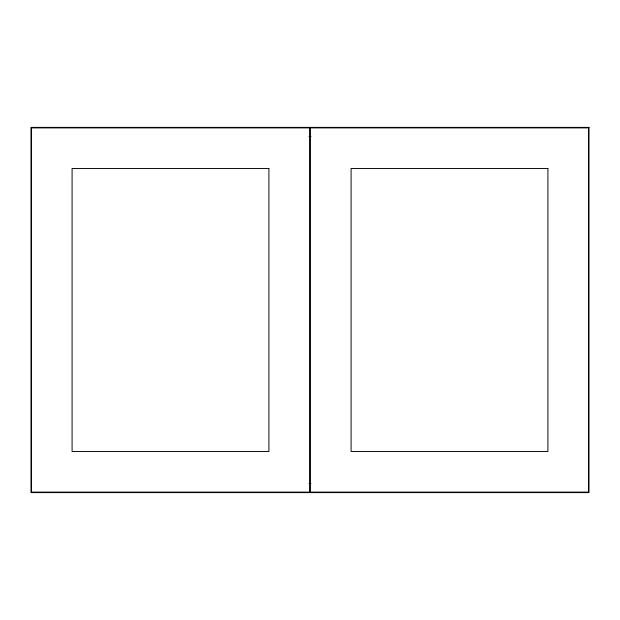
<?xml version="1.0" encoding="UTF-8"?>
<svg xmlns="http://www.w3.org/2000/svg" width="620" height="620" viewBox="0 0 620 620"><rect width="100%" height="100%" fill="white"/><g stroke="black" fill="none" stroke-linecap="round" stroke-linejoin="round"><path stroke-width="0.93" d="M309.031 136.516L310.969 136.516M309.031 483.484L310.969 483.484M589 127.379L31 127.379L31 492.621L589 492.621L589 127.379M309.496 127.891L31.504 127.891L31.504 492.11L309.496 492.11L309.496 127.891M588.496 127.891L310.504 127.891L310.504 492.11L588.496 492.11L588.496 127.891M268.91 168.47L72.091 168.47L72.091 451.531L268.91 451.531L268.91 168.47M547.909 168.47L351.091 168.47L351.091 451.531L547.909 451.531L547.909 168.47"/></g></svg>
